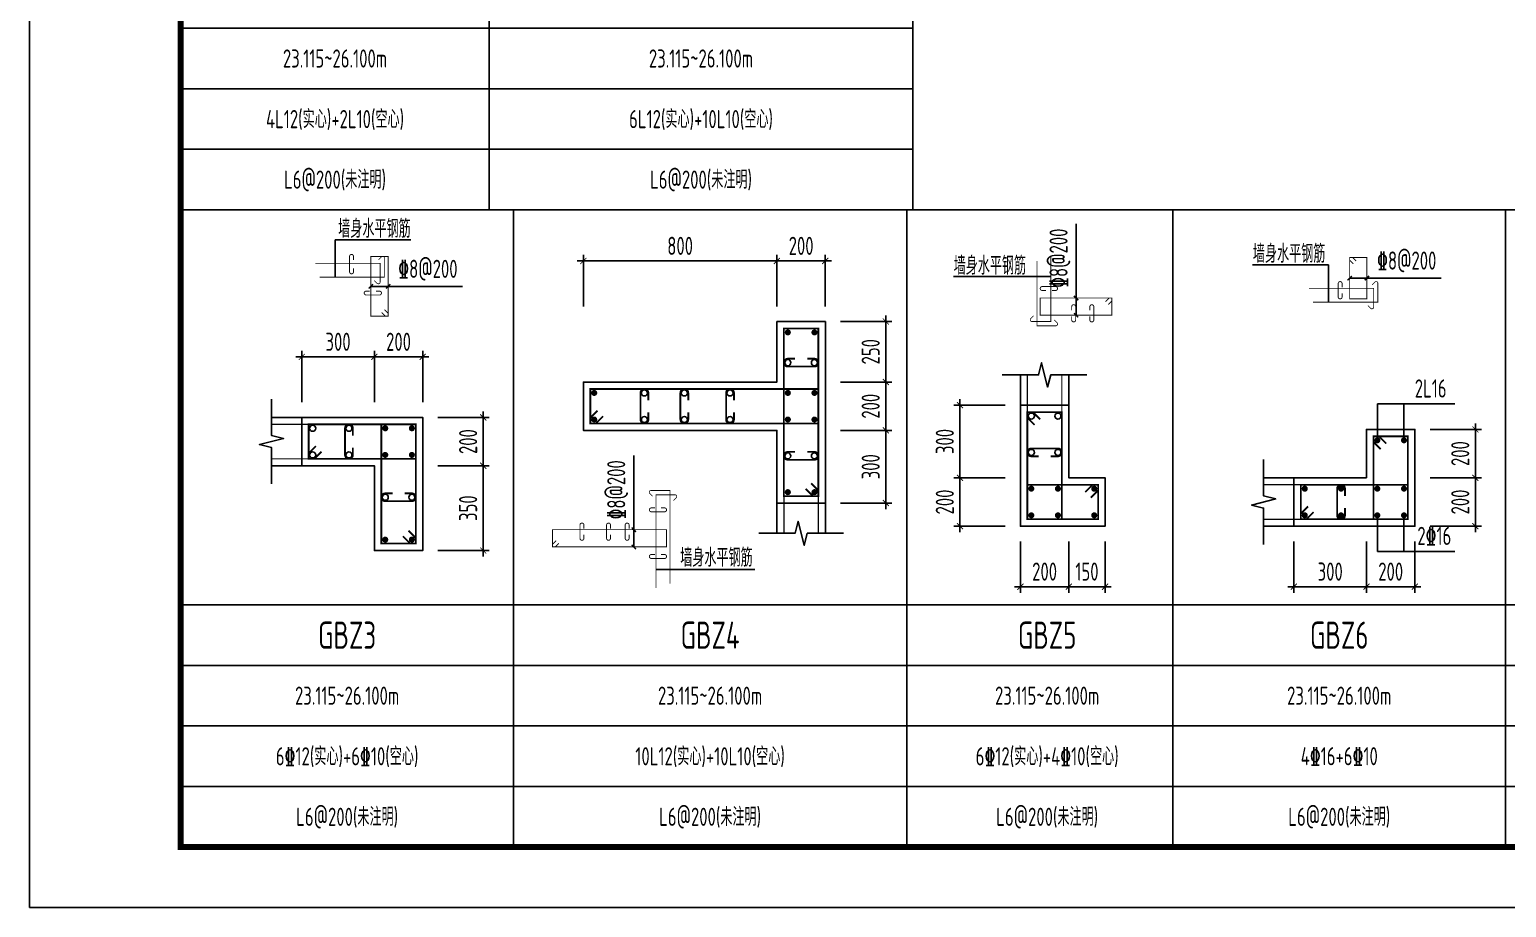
# Model space of a CAD drawing. Extents: x -668857 to 154266, y -275694 to 291306.
# Drawn here: x -353585 to -329170, y -109383 to -94876 of the extents above; entities that cross this region are included whole.
import ezdxf
from ezdxf.enums import TextEntityAlignment as Align

# ---------------------------------------------------------------- set-up
doc = ezdxf.new("R2010")
doc.units = 0
doc.header["$LTSCALE"] = 1000
doc.layers.get('0').update_dxf_attribs({"linetype": 'CONTINUOUS'})
doc.layers.get('DEFPOINTS').update_dxf_attribs({"linetype": 'CONTINUOUS'})
for name, color, linetype in [('-TK', 7, 'CONTINUOUS'), ('COLU_DE_DIM', 3, 'CONTINUOUS'), ('COLU_DE_TH', 7, 'CONTINUOUS'), ('LABEL', 1, 'CONTINUOUS'), ('LINK', 6, 'CONTINUOUS'), ('LINK-INDEX', 6, 'CONTINUOUS'), ('link-墙筋', 6, 'CONTINUOUS'), ('REIN', 6, 'CONTINUOUS'), ('TAB', 7, 'CONTINUOUS'), ('TAB_TEXT', 7, 'CONTINUOUS'), ('TEXT25', 2, 'CONTINUOUS'), ('THIN', 7, 'CONTINUOUS'), ('z-计算配筋', 7, 'CONTINUOUS')]:
    doc.layers.add(name, color=color, linetype=linetype)
doc.styles.add('TSSD_DIMENSION', font='Tssdeng.shx', dxfattribs={"width": 0.7, "bigfont": 'tssdchn.shx'})
doc.styles.add('TSSD_REIN', font='tssdeng.shx', dxfattribs={"width": 0.7, "height": 300, "bigfont": 'tssdchn.shx'})
doc.dimstyles.new('TSSD_25_100', dxfattribs={"dimtxt": 300, "dimasz": 100, "dimexe": 100, "dimexo": 250, "dimgap": 100, "dimtad": 1, "dimdec": 0, "dimlfac": 0.25, "dimzin": 0, "dimdsep": 46, "dimtxsty": 'TSSD_DIMENSION', "dimblk": 'ARCHTICK', "dimcen": 0, "dimdle": 100, "dimclrt": 7, "dimadec": 0, "dimazin": 0, "dimtfac": 1, "dimtdec": 0, "dimtix": 1, "dimtmove": 2, "dimatfit": 3, "dimldrblk": 'ARCHTICK', "dimfxl": 0, "dimtolj": 1, "dimtzin": 0, "dimarcsym": 0})

# ---------------------------------------------------------------- blocks, each defined once
blk = doc.blocks.new('_ArchTick')
at = {"color": 0, "linetype": 'ByBlock', "const_width": 0.15}
blk.add_lwpolyline([(-0.5, -0.5), (0.5, 0.5)], dxfattribs=at)
blk = doc.blocks.new('*D1931')
at = {"layer": 'COLU_DE_DIM', "color": 0, "lineweight": -2}
for p, q in [((-337205, -103333), (-337205, -104183)), ((-336405, -103333), (-336405, -104183)), ((-337305, -104083), (-336305, -104083))]:
    blk.add_line(p, q, dxfattribs=at)
at = {"layer": 'DEFPOINTS', "color": 0}
for p in [(-337205, -103083), (-336405, -103083), (-336405, -104083)]:
    blk.add_point(p, dxfattribs=at)
at = {"layer": 'COLU_DE_DIM', "color": 0, "lineweight": -2, "xscale": 100, "yscale": 100, "zscale": 100, "rotation": 180}
blk.add_blockref('_ArchTick', (-337205, -104083), dxfattribs=at)
at = {"layer": 'COLU_DE_DIM', "color": 0, "lineweight": -2, "xscale": 100, "yscale": 100, "zscale": 100}
blk.add_blockref('_ArchTick', (-336405, -104083), dxfattribs=at)
at = {"layer": 'COLU_DE_DIM', "color": 7, "insert": (-336805, -103833), "char_height": 300, "attachment_point": 5, "style": 'TSSD_DIMENSION'}
blk.add_mtext('\\A1;200', dxfattribs=at)
blk = doc.blocks.new('*D1932')
at = {"layer": 'COLU_DE_DIM', "color": 0, "lineweight": -2}
for p, q in [((-336405, -103333), (-336405, -104183)), ((-335805, -103333), (-335805, -104183)), ((-336405, -104083), (-336505, -104083)), ((-336405, -104083), (-335805, -104083)), ((-335805, -104083), (-335705, -104083))]:
    blk.add_line(p, q, dxfattribs=at)
at = {"layer": 'DEFPOINTS', "color": 0}
for p in [(-336405, -103083), (-335805, -103083), (-335805, -104083)]:
    blk.add_point(p, dxfattribs=at)
at = {"layer": 'COLU_DE_DIM', "color": 0, "lineweight": -2, "xscale": 100, "yscale": 100, "zscale": 100}
blk.add_blockref('_ArchTick', (-336405, -104083), dxfattribs=at)
at = {"layer": 'COLU_DE_DIM', "color": 0, "lineweight": -2, "xscale": 100, "yscale": 100, "zscale": 100, "rotation": 180}
blk.add_blockref('_ArchTick', (-335805, -104083), dxfattribs=at)
at = {"layer": 'COLU_DE_DIM', "color": 7, "insert": (-336105, -103833), "char_height": 300, "attachment_point": 5, "style": 'TSSD_DIMENSION'}
blk.add_mtext('\\A1;150', dxfattribs=at)
blk = doc.blocks.new('*D1933')
at = {"layer": 'COLU_DE_DIM', "color": 0, "lineweight": -2}
for p, q in [((-337455, -102283), (-338305, -102283)), ((-338205, -103183), (-338205, -102183)), ((-337455, -103083), (-338305, -103083))]:
    blk.add_line(p, q, dxfattribs=at)
at = {"layer": 'DEFPOINTS', "color": 0}
for p in [(-338205, -102283), (-337205, -102283), (-337205, -103083)]:
    blk.add_point(p, dxfattribs=at)
at = {"layer": 'COLU_DE_DIM', "color": 0, "lineweight": -2, "xscale": 100, "yscale": 100, "zscale": 100}
for p, rotation in [((-338205, -102283), 90), ((-338205, -103083), 270)]:
    blk.add_blockref('_ArchTick', p, dxfattribs=dict(at, rotation=rotation))
at = {"layer": 'COLU_DE_DIM', "color": 7, "insert": (-338455, -102683), "char_height": 300, "attachment_point": 5, "rotation": 90, "style": 'TSSD_DIMENSION'}
blk.add_mtext('\\A1;200', dxfattribs=at)
blk = doc.blocks.new('*D1934')
at = {"layer": 'COLU_DE_DIM', "color": 0, "lineweight": -2}
for p, q in [((-338205, -102383), (-338205, -100983)), ((-337455, -101083), (-338305, -101083)), ((-337455, -102283), (-338305, -102283))]:
    blk.add_line(p, q, dxfattribs=at)
at = {"layer": 'DEFPOINTS', "color": 0}
for p in [(-338205, -101083), (-337205, -101083), (-337205, -102283)]:
    blk.add_point(p, dxfattribs=at)
at = {"layer": 'COLU_DE_DIM', "color": 0, "lineweight": -2, "xscale": 100, "yscale": 100, "zscale": 100}
for p, rotation in [((-338205, -101083), 90), ((-338205, -102283), 270)]:
    blk.add_blockref('_ArchTick', p, dxfattribs=dict(at, rotation=rotation))
at = {"layer": 'COLU_DE_DIM', "color": 7, "insert": (-338455, -101683), "char_height": 300, "attachment_point": 5, "rotation": 90, "style": 'TSSD_DIMENSION'}
blk.add_mtext('\\A1;300', dxfattribs=at)
blk = doc.blocks.new('*D1935')
at = {"layer": 'COLU_DE_DIM', "color": 0, "lineweight": -2}
for p, q in [((-332684, -103333), (-332684, -104183)), ((-331484, -103333), (-331484, -104183)), ((-332784, -104083), (-331384, -104083))]:
    blk.add_line(p, q, dxfattribs=at)
at = {"layer": 'DEFPOINTS', "color": 0}
for p in [(-332684, -103083), (-331484, -103083), (-331484, -104083)]:
    blk.add_point(p, dxfattribs=at)
at = {"layer": 'COLU_DE_DIM', "color": 0, "lineweight": -2, "xscale": 100, "yscale": 100, "zscale": 100, "rotation": 180}
blk.add_blockref('_ArchTick', (-332684, -104083), dxfattribs=at)
at = {"layer": 'COLU_DE_DIM', "color": 0, "lineweight": -2, "xscale": 100, "yscale": 100, "zscale": 100}
blk.add_blockref('_ArchTick', (-331484, -104083), dxfattribs=at)
at = {"layer": 'COLU_DE_DIM', "color": 7, "insert": (-332084, -103833), "char_height": 300, "attachment_point": 5, "style": 'TSSD_DIMENSION'}
blk.add_mtext('\\A1;300', dxfattribs=at)
blk = doc.blocks.new('*D1936')
at = {"layer": 'COLU_DE_DIM', "color": 0, "lineweight": -2}
for p, q in [((-331484, -103333), (-331484, -104183)), ((-330684, -103333), (-330684, -104183)), ((-331584, -104083), (-330584, -104083))]:
    blk.add_line(p, q, dxfattribs=at)
at = {"layer": 'DEFPOINTS', "color": 0}
for p in [(-331484, -103083), (-330684, -103083), (-330684, -104083)]:
    blk.add_point(p, dxfattribs=at)
at = {"layer": 'COLU_DE_DIM', "color": 0, "lineweight": -2, "xscale": 100, "yscale": 100, "zscale": 100, "rotation": 180}
blk.add_blockref('_ArchTick', (-331484, -104083), dxfattribs=at)
at = {"layer": 'COLU_DE_DIM', "color": 0, "lineweight": -2, "xscale": 100, "yscale": 100, "zscale": 100}
blk.add_blockref('_ArchTick', (-330684, -104083), dxfattribs=at)
at = {"layer": 'COLU_DE_DIM', "color": 7, "insert": (-331084, -103833), "char_height": 300, "attachment_point": 5, "style": 'TSSD_DIMENSION'}
blk.add_mtext('\\A1;200', dxfattribs=at)
blk = doc.blocks.new('*D1937')
at = {"layer": 'COLU_DE_DIM', "color": 0, "lineweight": -2}
for p, q in [((-330434, -102283), (-329584, -102283)), ((-329684, -103183), (-329684, -102183)), ((-330434, -103083), (-329584, -103083))]:
    blk.add_line(p, q, dxfattribs=at)
at = {"layer": 'DEFPOINTS', "color": 0}
for p in [(-330684, -102283), (-329684, -102283), (-330684, -103083)]:
    blk.add_point(p, dxfattribs=at)
at = {"layer": 'COLU_DE_DIM', "color": 0, "lineweight": -2, "xscale": 100, "yscale": 100, "zscale": 100}
for p, rotation in [((-329684, -102283), 90), ((-329684, -103083), 270)]:
    blk.add_blockref('_ArchTick', p, dxfattribs=dict(at, rotation=rotation))
at = {"layer": 'COLU_DE_DIM', "color": 7, "insert": (-329934, -102683), "char_height": 300, "attachment_point": 5, "rotation": 90, "style": 'TSSD_DIMENSION'}
blk.add_mtext('\\A1;200', dxfattribs=at)
blk = doc.blocks.new('*D1938')
at = {"layer": 'COLU_DE_DIM', "color": 0, "lineweight": -2}
for p, q in [((-330434, -101483), (-329584, -101483)), ((-329684, -102383), (-329684, -101383)), ((-330434, -102283), (-329584, -102283))]:
    blk.add_line(p, q, dxfattribs=at)
at = {"layer": 'DEFPOINTS', "color": 0}
for p in [(-330684, -101483), (-329684, -101483), (-330684, -102283)]:
    blk.add_point(p, dxfattribs=at)
at = {"layer": 'COLU_DE_DIM', "color": 0, "lineweight": -2, "xscale": 100, "yscale": 100, "zscale": 100}
for p, rotation in [((-329684, -101483), 90), ((-329684, -102283), 270)]:
    blk.add_blockref('_ArchTick', p, dxfattribs=dict(at, rotation=rotation))
at = {"layer": 'COLU_DE_DIM', "color": 7, "insert": (-329934, -101883), "char_height": 300, "attachment_point": 5, "rotation": 90, "style": 'TSSD_DIMENSION'}
blk.add_mtext('\\A1;200', dxfattribs=at)
blk = doc.blocks.new('*D2011')
at = {"layer": 'COLU_DE_DIM', "color": 0, "lineweight": -2}
for p, q in [((-349185, -100285), (-347785, -100285)), ((-349085, -101035), (-349085, -100185)), ((-347885, -101035), (-347885, -100185))]:
    blk.add_line(p, q, dxfattribs=at)
at = {"layer": 'DEFPOINTS', "color": 0}
for p in [(-347885, -100285), (-349085, -101285), (-347885, -101285)]:
    blk.add_point(p, dxfattribs=at)
at = {"layer": 'COLU_DE_DIM', "color": 0, "lineweight": -2, "xscale": 100, "yscale": 100, "zscale": 100, "rotation": 180}
blk.add_blockref('_ArchTick', (-349085, -100285), dxfattribs=at)
at = {"layer": 'COLU_DE_DIM', "color": 0, "lineweight": -2, "xscale": 100, "yscale": 100, "zscale": 100}
blk.add_blockref('_ArchTick', (-347885, -100285), dxfattribs=at)
at = {"layer": 'COLU_DE_DIM', "color": 7, "insert": (-348485, -100035), "char_height": 300, "attachment_point": 5, "style": 'TSSD_DIMENSION'}
blk.add_mtext('\\A1;300', dxfattribs=at)
blk = doc.blocks.new('*D2012')
at = {"layer": 'COLU_DE_DIM', "color": 0, "lineweight": -2}
for p, q in [((-347985, -100285), (-346985, -100285)), ((-347885, -101035), (-347885, -100185)), ((-347085, -101035), (-347085, -100185))]:
    blk.add_line(p, q, dxfattribs=at)
at = {"layer": 'DEFPOINTS', "color": 0}
for p in [(-347085, -100285), (-347885, -101285), (-347085, -101285)]:
    blk.add_point(p, dxfattribs=at)
at = {"layer": 'COLU_DE_DIM', "color": 0, "lineweight": -2, "xscale": 100, "yscale": 100, "zscale": 100, "rotation": 180}
blk.add_blockref('_ArchTick', (-347885, -100285), dxfattribs=at)
at = {"layer": 'COLU_DE_DIM', "color": 0, "lineweight": -2, "xscale": 100, "yscale": 100, "zscale": 100}
blk.add_blockref('_ArchTick', (-347085, -100285), dxfattribs=at)
at = {"layer": 'COLU_DE_DIM', "color": 7, "insert": (-347485, -100035), "char_height": 300, "attachment_point": 5, "style": 'TSSD_DIMENSION'}
blk.add_mtext('\\A1;200', dxfattribs=at)
blk = doc.blocks.new('*D2013')
at = {"layer": 'COLU_DE_DIM', "color": 0, "lineweight": -2}
for p, q in [((-346085, -103585), (-346085, -101985)), ((-346835, -102085), (-345985, -102085)), ((-346835, -103485), (-345985, -103485))]:
    blk.add_line(p, q, dxfattribs=at)
at = {"layer": 'DEFPOINTS', "color": 0}
for p in [(-347085, -102085), (-346085, -102085), (-347085, -103485)]:
    blk.add_point(p, dxfattribs=at)
at = {"layer": 'COLU_DE_DIM', "color": 0, "lineweight": -2, "xscale": 100, "yscale": 100, "zscale": 100}
for p, rotation in [((-346085, -102085), 90), ((-346085, -103485), 270)]:
    blk.add_blockref('_ArchTick', p, dxfattribs=dict(at, rotation=rotation))
at = {"layer": 'COLU_DE_DIM', "color": 7, "insert": (-346335, -102785), "char_height": 300, "attachment_point": 5, "rotation": 90, "style": 'TSSD_DIMENSION'}
blk.add_mtext('\\A1;350', dxfattribs=at)
blk = doc.blocks.new('*D2014')
at = {"layer": 'COLU_DE_DIM', "color": 0, "lineweight": -2}
for p, q in [((-346835, -101285), (-345985, -101285)), ((-346085, -102185), (-346085, -101185)), ((-346835, -102085), (-345985, -102085))]:
    blk.add_line(p, q, dxfattribs=at)
at = {"layer": 'DEFPOINTS', "color": 0}
for p in [(-347085, -101285), (-346085, -101285), (-347085, -102085)]:
    blk.add_point(p, dxfattribs=at)
at = {"layer": 'COLU_DE_DIM', "color": 0, "lineweight": -2, "xscale": 100, "yscale": 100, "zscale": 100}
for p, rotation in [((-346085, -101285), 90), ((-346085, -102085), 270)]:
    blk.add_blockref('_ArchTick', p, dxfattribs=dict(at, rotation=rotation))
at = {"layer": 'COLU_DE_DIM', "color": 7, "insert": (-346335, -101685), "char_height": 300, "attachment_point": 5, "rotation": 90, "style": 'TSSD_DIMENSION'}
blk.add_mtext('\\A1;200', dxfattribs=at)
blk = doc.blocks.new('*D2093')
at = {"layer": 'COLU_DE_DIM', "color": 0, "lineweight": -2}
for p, q in [((-340180, -101500), (-339330, -101500)), ((-339430, -102800), (-339430, -101400)), ((-340180, -102700), (-339330, -102700))]:
    blk.add_line(p, q, dxfattribs=at)
at = {"layer": 'DEFPOINTS', "color": 0}
for p in [(-340430, -101500), (-339430, -101500), (-340430, -102700)]:
    blk.add_point(p, dxfattribs=at)
at = {"layer": 'COLU_DE_DIM', "color": 0, "lineweight": -2, "xscale": 100, "yscale": 100, "zscale": 100}
for p, rotation in [((-339430, -101500), 90), ((-339430, -102700), 270)]:
    blk.add_blockref('_ArchTick', p, dxfattribs=dict(at, rotation=rotation))
at = {"layer": 'COLU_DE_DIM', "color": 7, "insert": (-339680, -102100), "char_height": 300, "attachment_point": 5, "rotation": 90, "style": 'TSSD_DIMENSION'}
blk.add_mtext('\\A1;300', dxfattribs=at)
blk = doc.blocks.new('*D2094')
at = {"layer": 'COLU_DE_DIM', "color": 0, "lineweight": -2}
for p, q in [((-340180, -100700), (-339330, -100700)), ((-339430, -101600), (-339430, -100600)), ((-340180, -101500), (-339330, -101500))]:
    blk.add_line(p, q, dxfattribs=at)
at = {"layer": 'DEFPOINTS', "color": 0}
for p in [(-340430, -100700), (-339430, -100700), (-340430, -101500)]:
    blk.add_point(p, dxfattribs=at)
at = {"layer": 'COLU_DE_DIM', "color": 0, "lineweight": -2, "xscale": 100, "yscale": 100, "zscale": 100}
for p, rotation in [((-339430, -100700), 90), ((-339430, -101500), 270)]:
    blk.add_blockref('_ArchTick', p, dxfattribs=dict(at, rotation=rotation))
at = {"layer": 'COLU_DE_DIM', "color": 7, "insert": (-339680, -101100), "char_height": 300, "attachment_point": 5, "rotation": 90, "style": 'TSSD_DIMENSION'}
blk.add_mtext('\\A1;200', dxfattribs=at)
blk = doc.blocks.new('*D2095')
at = {"layer": 'COLU_DE_DIM', "color": 0, "lineweight": -2}
for p, q in [((-339430, -100800), (-339430, -99600)), ((-340180, -99700), (-339330, -99700)), ((-340180, -100700), (-339330, -100700))]:
    blk.add_line(p, q, dxfattribs=at)
at = {"layer": 'DEFPOINTS', "color": 0}
for p in [(-340430, -99700), (-339430, -99700), (-340430, -100700)]:
    blk.add_point(p, dxfattribs=at)
at = {"layer": 'COLU_DE_DIM', "color": 0, "lineweight": -2, "xscale": 100, "yscale": 100, "zscale": 100}
for p, rotation in [((-339430, -99700), 90), ((-339430, -100700), 270)]:
    blk.add_blockref('_ArchTick', p, dxfattribs=dict(at, rotation=rotation))
at = {"layer": 'COLU_DE_DIM', "color": 7, "insert": (-339680, -100200), "char_height": 300, "attachment_point": 5, "rotation": 90, "style": 'TSSD_DIMENSION'}
blk.add_mtext('\\A1;250', dxfattribs=at)
blk = doc.blocks.new('*D2096')
at = {"layer": 'COLU_DE_DIM', "color": 0, "lineweight": -2}
for p, q in [((-341230, -99450), (-341230, -98600)), ((-340430, -99450), (-340430, -98600)), ((-340330, -98700), (-341330, -98700))]:
    blk.add_line(p, q, dxfattribs=at)
at = {"layer": 'DEFPOINTS', "color": 0}
for p in [(-341230, -98700), (-341230, -99700), (-340430, -99700)]:
    blk.add_point(p, dxfattribs=at)
at = {"layer": 'COLU_DE_DIM', "color": 0, "lineweight": -2, "xscale": 100, "yscale": 100, "zscale": 100}
for p, rotation in [((-341230, -98700), 179.9999998932783), ((-340430, -98700), 359.9999998932783)]:
    blk.add_blockref('_ArchTick', p, dxfattribs=dict(at, rotation=rotation))
at = {"layer": 'COLU_DE_DIM', "color": 7, "insert": (-340830, -98450), "char_height": 300, "attachment_point": 5, "rotation": 360, "style": 'TSSD_DIMENSION'}
blk.add_mtext('\\A1;200', dxfattribs=at)
blk = doc.blocks.new('*D2097')
at = {"layer": 'COLU_DE_DIM', "color": 0, "lineweight": -2}
for p, q in [((-344430, -99450), (-344430, -98600)), ((-341230, -99450), (-341230, -98600)), ((-341130, -98700), (-344530, -98700))]:
    blk.add_line(p, q, dxfattribs=at)
at = {"layer": 'DEFPOINTS', "color": 0}
for p in [(-344430, -98700), (-344430, -99700), (-341230, -99700)]:
    blk.add_point(p, dxfattribs=at)
at = {"layer": 'COLU_DE_DIM', "color": 0, "lineweight": -2, "xscale": 100, "yscale": 100, "zscale": 100}
for p, rotation in [((-344430, -98700), 179.9999998932783), ((-341230, -98700), 359.9999998932783)]:
    blk.add_blockref('_ArchTick', p, dxfattribs=dict(at, rotation=rotation))
at = {"layer": 'COLU_DE_DIM', "color": 7, "insert": (-342830, -98450), "char_height": 300, "attachment_point": 5, "rotation": 360, "style": 'TSSD_DIMENSION'}
blk.add_mtext('\\A1;800', dxfattribs=at)
blk = doc.blocks.new('A1')
blk.add_lwpolyline([(0, 59400), (0, 0), (84100, 0), (84100, 59400)], close=True)
at = {"const_width": 100}
blk.add_lwpolyline([(2500, 58400), (2500, 1000), (83100, 1000), (83100, 58400)], close=True, dxfattribs=at)

msp = doc.modelspace()

# ---------------------------------------------------------------- linework, layer by layer
at = {"layer": 'COLU_DE_TH'}
for points in [[(-341229.67, -102700.1), (-340429.67, -102700.1), (-340429.67, -99700.1), (-341229.67, -99700.1), (-341229.67, -100700.1), (-344430.17, -100700.1), (-344430.17, -101500.1), (-341229.67, -101500.1), (-341229.67, -102700.1)], [(-349084.71, -101284.8), (-349084.71, -102084.8), (-347884.71, -102084.8), (-347884.71, -103484.8), (-347084.71, -103484.8), (-347084.71, -101284.8), (-349084.71, -101284.8)], [(-336404.9, -101082.95), (-337204.9, -101082.95), (-337204.9, -103082.95), (-335804.63, -103082.95), (-335804.63, -102282.95), (-336404.9, -102282.95), (-336404.9, -101082.95)], [(-332684.45, -102282.95), (-332684.45, -103082.95), (-330684.45, -103082.95), (-330684.45, -101482.95), (-331484.45, -101482.95), (-331484.45, -102282.95), (-332684.45, -102282.95)]]:
    msp.add_lwpolyline(points, close=True, dxfattribs=at)
at = {"layer": 'LABEL'}
for p, q in [((-336284.58, -99597.28), (-336284.58, -98084.78)), ((-347942.21, -99119.7), (-346429.71, -99119.7)), ((-331761.95, -98982.95), (-330249.45, -98982.95)), ((-331304.45, -101062.95), (-330024.45, -101062.95)), ((-331304.45, -101662.95), (-331304.45, -101062.95)), ((-330864.45, -101662.95), (-330864.45, -101062.95)), ((-343596.42, -103425.63), (-343596.42, -101913.13)), ((-331304.45, -102902.95), (-331304.45, -103502.95)), ((-330864.45, -102902.95), (-330864.45, -103502.95)), ((-331304.45, -103502.95), (-330024.45, -103502.95))]:
    msp.add_line(p, q, dxfattribs=at)
at = {"layer": 'LABEL', "const_width": 25}
for points in [[(-347977.61, -99155.05), (-347906.86, -99084.34)], [(-347692.61, -99155.05), (-347621.86, -99084.34)], [(-331797.31, -99018.31), (-331726.56, -98947.6)], [(-331512.31, -99018.31), (-331441.56, -98947.6)], [(-336249.19, -99347.63), (-336319.94, -99276.92)], [(-336249.19, -99632.63), (-336319.94, -99561.92)], [(-343561.06, -103175.99), (-343631.77, -103105.24)], [(-343561.06, -103460.99), (-343631.77, -103390.24)]]:
    msp.add_lwpolyline(points, dxfattribs=at)
at = {"layer": 'LINK', "const_width": 30}
for points in [[(-340664.67, -102373.18), (-340544.67, -102493.18), (-340544.67, -102585.1), (-341114.67, -102585.1), (-341114.67, -99815.1), (-340544.67, -99815.1), (-340544.67, -102585.1), (-340636.6, -102585.1), (-340756.6, -102465.1)], [(-344103.25, -101265.1), (-344223.25, -101385.1), (-344315.17, -101385.1), (-344315.17, -100815.1), (-340544.67, -100815.1), (-340544.67, -101385.1), (-344315.17, -101385.1), (-344315.17, -101293.17), (-344195.17, -101173.17)], [(-336969.9, -101409.87), (-337089.9, -101289.87), (-337089.9, -101197.95), (-336519.9, -101197.95), (-336519.9, -102967.95), (-337089.9, -102967.95), (-337089.9, -101197.95), (-336997.97, -101197.95), (-336877.97, -101317.95)], [(-348757.79, -101849.8), (-348877.79, -101969.8), (-348969.71, -101969.8), (-348969.71, -101399.8), (-347199.71, -101399.8), (-347199.71, -101969.8), (-348969.71, -101969.8), (-348969.71, -101877.88), (-348849.71, -101757.88)], [(-347319.71, -103157.88), (-347199.71, -103277.88), (-347199.71, -103369.8), (-347769.71, -103369.8), (-347769.71, -101399.8), (-347199.71, -101399.8), (-347199.71, -103369.8), (-347291.64, -103369.8), (-347411.64, -103249.8)], [(-331249.45, -101809.87), (-331369.45, -101689.87), (-331369.45, -101597.95), (-330799.45, -101597.95), (-330799.45, -102967.95), (-331369.45, -102967.95), (-331369.45, -101597.95), (-331277.53, -101597.95), (-331157.53, -101717.95)], [(-336131.55, -102517.95), (-336011.55, -102397.95), (-335919.63, -102397.95), (-335919.63, -102967.95), (-337089.9, -102967.95), (-337089.9, -102397.95), (-335919.63, -102397.95), (-335919.63, -102489.87), (-336039.63, -102609.87)], [(-332357.53, -102847.95), (-332477.53, -102967.95), (-332569.45, -102967.95), (-332569.45, -102397.95), (-330799.45, -102397.95), (-330799.45, -102967.95), (-332569.45, -102967.95), (-332569.45, -102876.03), (-332449.45, -102756.03)]]:
    msp.add_lwpolyline(points, dxfattribs=at)
for points in [[(-340929.67, -100315.1), (-341049.67, -100315.1, 1), (-341049.67, -100445.1), (-340609.67, -100445.1, 1), (-340609.67, -100315.1), (-340729.67, -100315.1)], [(-343355.24, -101000.1), (-343355.24, -100880.1, 1), (-343485.24, -100880.1), (-343485.24, -101320.1, 1), (-343355.24, -101320.1), (-343355.24, -101200.1)], [(-342695.59, -101000.1), (-342695.59, -100880.1, 1), (-342825.59, -100880.1), (-342825.59, -101320.1, 1), (-342695.59, -101320.1), (-342695.59, -101200.1)], [(-341940.47, -101000.1), (-341940.47, -100880.1, 1), (-342070.47, -100880.1), (-342070.47, -101320.1, 1), (-341940.47, -101320.1), (-341940.47, -101200.1)], [(-348239.71, -101584.8), (-348239.71, -101464.8, 1), (-348369.71, -101464.8), (-348369.71, -101904.8, 1), (-348239.71, -101904.8), (-348239.71, -101784.8)], [(-336704.9, -101927.95), (-336584.9, -101927.95, 1), (-336584.9, -101797.95), (-337024.9, -101797.95, 1), (-337024.9, -101927.95), (-336904.9, -101927.95)], [(-340929.67, -101855.1), (-341049.67, -101855.1, 1), (-341049.67, -101985.1), (-340609.67, -101985.1, 1), (-340609.67, -101855.1), (-340729.67, -101855.1)], [(-347584.71, -102539.8), (-347704.71, -102539.8, 1), (-347704.71, -102669.8), (-347264.71, -102669.8, 1), (-347264.71, -102539.8), (-347384.71, -102539.8)], [(-331839.45, -102582.95), (-331839.45, -102462.95, 1), (-331969.45, -102462.95), (-331969.45, -102902.95, 1), (-331839.45, -102902.95), (-331839.45, -102782.95)]]:
    msp.add_lwpolyline(points, format="xyb", dxfattribs=at)
at = {"layer": 'LINK-INDEX', "const_width": 15}
for points in [[(-348229.15, -98683.99), (-348229.15, -98623.99, 1), (-348294.15, -98623.99), (-348294.15, -98879.7, 1), (-348229.15, -98879.7), (-348229.15, -98819.7)], [(-336684.65, -99187.28), (-336624.65, -99187.28, 1), (-336624.65, -99122.28), (-336844.65, -99122.28, 1), (-336844.65, -99187.28), (-336784.65, -99187.28)], [(-331886.95, -99132.95), (-331886.95, -99072.95, 1), (-331951.95, -99072.95), (-331951.95, -99292.95, 1), (-331886.95, -99292.95), (-331886.95, -99232.95)], [(-347959.71, -99197.2), (-348019.71, -99197.2, 1), (-348019.71, -99262.2), (-347799.71, -99262.2, 1), (-347799.71, -99197.2), (-347859.71, -99197.2)], [(-336357.1, -99614.78), (-336357.1, -99674.78, 1), (-336292.1, -99674.78), (-336292.1, -99454.78, 1), (-336357.1, -99454.78), (-336357.1, -99514.78)], [(-336057.06, -99614.78), (-336057.06, -99674.78, 1), (-335992.06, -99674.78), (-335992.06, -99454.78, 1), (-336057.06, -99454.78), (-336057.06, -99514.78)], [(-343246.42, -102780.63), (-343306.42, -102780.63, 1), (-343306.42, -102845.63), (-343086.42, -102845.63, 1), (-343086.42, -102780.63), (-343146.42, -102780.63)], [(-344420.71, -103123.13), (-344420.71, -103063.13, 1), (-344485.71, -103063.13), (-344485.71, -103283.13, 1), (-344420.71, -103283.13), (-344420.71, -103223.13)], [(-343980.71, -103123.13), (-343980.71, -103063.13, 1), (-344045.71, -103063.13), (-344045.71, -103283.13, 1), (-343980.71, -103283.13), (-343980.71, -103223.13)], [(-343673.92, -103123.13), (-343673.92, -103063.13, 1), (-343738.92, -103063.13), (-343738.92, -103283.13, 1), (-343673.92, -103283.13), (-343673.92, -103223.13)], [(-343246.42, -103550.63), (-343306.42, -103550.63, 1), (-343306.42, -103615.63), (-343086.42, -103615.63, 1), (-343086.42, -103550.63), (-343146.42, -103550.63)]]:
    msp.add_lwpolyline(points, format="xyb", dxfattribs=at)
for points in [[(-347717.21, -99506.23), (-347657.21, -99566.23), (-347657.21, -99612.2), (-347942.21, -99612.2), (-347942.21, -98627.2), (-347657.21, -98627.2), (-347657.21, -99612.2), (-347703.18, -99612.2), (-347763.18, -99552.2)], [(-331701.95, -98746.41), (-331761.95, -98686.41), (-331761.95, -98640.45), (-331476.95, -98640.45), (-331476.95, -99325.45), (-331761.95, -99325.45), (-331761.95, -98640.45), (-331715.99, -98640.45), (-331655.99, -98700.45)], [(-335797.98, -99372.28), (-335737.98, -99312.28), (-335692.02, -99312.28), (-335692.02, -99597.28), (-336877.15, -99597.28), (-336877.15, -99312.28), (-335692.02, -99312.28), (-335692.02, -99358.24), (-335752.02, -99418.24)], [(-344832.96, -103365.63), (-344892.96, -103425.63), (-344938.92, -103425.63), (-344938.92, -103140.63), (-343053.92, -103140.63), (-343053.92, -103425.63), (-344938.92, -103425.63), (-344938.92, -103379.66), (-344878.92, -103319.66)]]:
    msp.add_lwpolyline(points, dxfattribs=at)
at = {"layer": 'LINK-INDEX', "color": 1, "const_width": 20}
for points in [[(-337089.9, -101297.95), (-337089.9, -100582.95)], [(-336519.9, -101297.95), (-336519.9, -100582.95)], [(-348869.71, -101399.8), (-349584.71, -101399.8)], [(-348869.71, -101969.8), (-349584.71, -101969.8)], [(-341114.67, -102485.1), (-341114.67, -103200.1)], [(-340544.67, -102485.1), (-340544.67, -103200.1)], [(-332469.45, -102397.95), (-333184.45, -102397.95)], [(-332469.45, -102967.95), (-333184.45, -102967.95)]]:
    msp.add_lwpolyline(points, dxfattribs=at)
at = {"layer": 'link-墙筋', "color": 152, "const_width": 12.5}
for points in [[(-348788.38, -98967.03), (-347718.38, -98967.03), (-347718.38, -98651.36, 0.41421356), (-347742.38, -98627.36), (-347750.87, -98627.36, 0.19891237), (-347767.84, -98634.39), (-347813.8, -98680.35)], [(-336702.15, -98630.5), (-336702.15, -99700.5), (-337017.82, -99700.5, -0.41421356), (-337041.82, -99676.5), (-337041.82, -99668.01, -0.19891237), (-337034.79, -99651.04), (-336988.83, -99605.08)], [(-348859.25, -98737.2), (-347789.25, -98737.2), (-347789.25, -99052.87, -0.41421356), (-347813.25, -99076.87), (-347821.73, -99076.87, -0.19891237), (-347838.71, -99069.84), (-347884.67, -99023.88)], [(-336931.98, -98701.37), (-336931.98, -99771.37), (-336616.31, -99771.37, 0.41421356), (-336592.31, -99747.37), (-336592.31, -99738.88, 0.19891237), (-336599.34, -99721.91), (-336645.3, -99675.95)], [(-332366.08, -99380.28), (-331296.08, -99380.28), (-331296.08, -99064.61, 0.41421356), (-331320.08, -99040.61), (-331328.57, -99040.61, 0.19891237), (-331345.54, -99047.64), (-331391.5, -99093.6)], [(-332436.95, -99150.45), (-331366.95, -99150.45), (-331366.95, -99466.13, -0.41421356), (-331390.95, -99490.13), (-331399.44, -99490.13, -0.19891237), (-331416.41, -99483.1), (-331462.37, -99437.13)], [(-342999.09, -104034.38), (-342999.09, -102493.07), (-343314.76, -102493.07, 0.41421356), (-343338.76, -102517.07), (-343338.76, -102525.56, 0.19891237), (-343331.73, -102542.53), (-343285.77, -102588.49)], [(-343228.92, -104105.25), (-343228.92, -102563.94), (-342913.24, -102563.94, -0.41421356), (-342889.24, -102587.94), (-342889.24, -102596.43, -0.19891237), (-342896.27, -102613.4), (-342942.24, -102659.36)]]:
    msp.add_lwpolyline(points, format="xyb", dxfattribs=at)
at = {"layer": 'REIN', "const_width": 50}
for points in [[(-341049.67, -99905.1, 1), (-341049.67, -99855.1, 1), (-341049.67, -99905.1)], [(-340609.67, -99905.1, 1), (-340609.67, -99855.1, 1), (-340609.67, -99905.1)], [(-344250.17, -100905.1, 1), (-344250.17, -100855.1, 1), (-344250.17, -100905.1)], [(-341049.67, -100905.1, 1), (-341049.67, -100855.1, 1), (-341049.67, -100905.1)], [(-340609.67, -100905.1, 1), (-340609.67, -100855.1, 1), (-340609.67, -100905.1)], [(-344250.17, -101345.1, 1), (-344250.17, -101295.1, 1), (-344250.17, -101345.1)], [(-341049.67, -101345.1, 1), (-341049.67, -101295.1, 1), (-341049.67, -101345.1)], [(-340609.67, -101345.1, 1), (-340609.67, -101295.1, 1), (-340609.67, -101345.1)], [(-347729.71, -101464.8, 1), (-347679.71, -101464.8, 1), (-347729.71, -101464.8)], [(-347289.71, -101464.8, 1), (-347239.71, -101464.8, 1), (-347289.71, -101464.8)], [(-331329.45, -101662.95, 1), (-331279.45, -101662.95, 1), (-331329.45, -101662.95)], [(-330889.45, -101662.95, 1), (-330839.45, -101662.95, 1), (-330889.45, -101662.95)], [(-347729.71, -101904.8, 1), (-347679.71, -101904.8, 1), (-347729.71, -101904.8)], [(-347289.71, -101904.8, 1), (-347239.71, -101904.8, 1), (-347289.71, -101904.8)], [(-341049.67, -102545.1, 1), (-341049.67, -102495.1, 1), (-341049.67, -102545.1)], [(-340609.67, -102545.1, 1), (-340609.67, -102495.1, 1), (-340609.67, -102545.1)], [(-337049.9, -102462.95, 1), (-336999.9, -102462.95, 1), (-337049.9, -102462.95)], [(-336609.9, -102462.95, 1), (-336559.9, -102462.95, 1), (-336609.9, -102462.95)], [(-336009.63, -102462.95, 1), (-335959.63, -102462.95, 1), (-336009.63, -102462.95)], [(-332529.45, -102462.95, 1), (-332479.45, -102462.95, 1), (-332529.45, -102462.95)], [(-331929.45, -102462.95, 1), (-331879.45, -102462.95, 1), (-331929.45, -102462.95)], [(-331329.45, -102462.95, 1), (-331279.45, -102462.95, 1), (-331329.45, -102462.95)], [(-330889.45, -102462.95, 1), (-330839.45, -102462.95, 1), (-330889.45, -102462.95)], [(-337049.9, -102902.95, 1), (-336999.9, -102902.95, 1), (-337049.9, -102902.95)], [(-336609.9, -102902.95, 1), (-336559.9, -102902.95, 1), (-336609.9, -102902.95)], [(-336009.63, -102902.95, 1), (-335959.63, -102902.95, 1), (-336009.63, -102902.95)], [(-332529.45, -102902.95, 1), (-332479.45, -102902.95, 1), (-332529.45, -102902.95)], [(-331929.45, -102902.95, 1), (-331879.45, -102902.95, 1), (-331929.45, -102902.95)], [(-331329.45, -102902.95, 1), (-331279.45, -102902.95, 1), (-331329.45, -102902.95)], [(-330889.45, -102902.95, 1), (-330839.45, -102902.95, 1), (-330889.45, -102902.95)], [(-347729.71, -103304.8, 1), (-347679.71, -103304.8, 1), (-347729.71, -103304.8)], [(-347289.71, -103304.8, 1), (-347239.71, -103304.8, 1), (-347289.71, -103304.8)]]:
    msp.add_lwpolyline(points, format="xyb", close=True, dxfattribs=at)
at = {"layer": 'REIN'}
for centre in [(-341049.67, -100380.1), (-340609.67, -100380.1), (-343420.24, -100880.1), (-342760.59, -100880.1), (-342005.47, -100880.1), (-343420.24, -101320.1), (-342760.59, -101320.1), (-342005.47, -101320.1), (-337024.9, -101262.95), (-336584.9, -101262.95), (-348904.71, -101464.8), (-348304.71, -101464.8), (-348904.71, -101904.8), (-348304.71, -101904.8), (-341049.67, -101920.1), (-340609.67, -101920.1), (-337024.9, -101862.95), (-336584.9, -101862.95), (-347704.71, -102604.8), (-347264.71, -102604.8)]:
    msp.add_circle(centre, 50, dxfattribs=at)
at = {"layer": 'TAB'}
for points in [[(-351084.71, -87323.85), (-345984.71, -87323.85), (-345984.71, -97853.4), (-351084.71, -97853.4), (-351084.71, -87323.85), (-351084.71, -93853.4), (-345984.71, -93853.4), (-345984.71, -94853.4), (-351084.71, -94853.4), (-351084.71, -95853.4), (-345984.71, -95853.4), (-345984.71, -96853.4), (-351084.71, -96853.4)], [(-345984.71, -87323.85), (-338984.72, -87323.85), (-338984.72, -97853.4), (-345984.71, -97853.4), (-345984.71, -87323.85), (-345984.71, -93853.4), (-338984.72, -93853.4), (-338984.72, -94853.4), (-345984.71, -94853.4), (-345984.71, -95853.4), (-338984.72, -95853.4), (-338984.72, -96853.4), (-345984.71, -96853.4)], [(-351084.71, -97853.4), (-345584.71, -97853.4), (-345584.71, -108382.95), (-351084.71, -108382.95), (-351084.71, -97853.4), (-351084.71, -104382.95), (-345584.71, -104382.95), (-345584.71, -105382.95), (-351084.71, -105382.95), (-351084.71, -106382.95), (-345584.71, -106382.95), (-345584.71, -107382.95), (-351084.71, -107382.95)], [(-345584.71, -97853.4), (-339084.72, -97853.4), (-339084.72, -108382.95), (-345584.71, -108382.95), (-345584.71, -97853.4), (-345584.71, -104382.95), (-339084.72, -104382.95), (-339084.72, -105382.95), (-345584.71, -105382.95), (-345584.71, -106382.95), (-339084.72, -106382.95), (-339084.72, -107382.95), (-345584.71, -107382.95)], [(-339084.72, -97853.4), (-334684.45, -97853.4), (-334684.45, -108382.95), (-339084.72, -108382.95), (-339084.72, -97853.4), (-339084.72, -104382.95), (-334684.45, -104382.95), (-334684.45, -105382.95), (-339084.72, -105382.95), (-339084.72, -106382.95), (-334684.45, -106382.95), (-334684.45, -107382.95), (-339084.72, -107382.95)], [(-334684.45, -97853.4), (-329184.45, -97853.4), (-329184.45, -108382.95), (-334684.45, -108382.95), (-334684.45, -97853.4), (-334684.45, -104382.95), (-329184.45, -104382.95), (-329184.45, -105382.95), (-334684.45, -105382.95), (-334684.45, -106382.95), (-329184.45, -106382.95), (-329184.45, -107382.95), (-334684.45, -107382.95)], [(-329184.45, -97853.4), (-322184.45, -97853.4), (-322184.45, -108382.95), (-329184.45, -108382.95), (-329184.45, -97853.4), (-329184.45, -104382.95), (-322184.45, -104382.95), (-322184.45, -105382.95), (-329184.45, -105382.95), (-329184.45, -106382.95), (-322184.45, -106382.95), (-322184.45, -107382.95), (-329184.45, -107382.95)]]:
    msp.add_lwpolyline(points, dxfattribs=at)
at = {"layer": 'THIN'}
for p, q in [((-337204.9, -101082.95), (-337204.9, -100582.95)), ((-336404.9, -101082.95), (-336404.9, -100582.95)), ((-349084.71, -101284.8), (-349584.71, -101284.8)), ((-349084.71, -102084.8), (-349584.71, -102084.8)), ((-332684.45, -102282.95), (-333184.45, -102282.95)), ((-341229.67, -102700.1), (-341229.67, -103200.1)), ((-340429.67, -102700.1), (-340429.67, -103200.1)), ((-332684.45, -103082.95), (-333184.45, -103082.95))]:
    msp.add_line(p, q, dxfattribs=at)
for points in [[(-336104.9, -100582.95), (-336704.9, -100582.95), (-336754.9, -100782.95), (-336854.9, -100382.95), (-336904.9, -100582.95), (-337504.9, -100582.95)], [(-349584.71, -100984.8), (-349584.71, -101584.8), (-349384.71, -101634.8), (-349784.71, -101734.8), (-349584.71, -101784.8), (-349584.71, -102384.8)], [(-333184.45, -101982.95), (-333184.45, -102582.95), (-332984.45, -102632.95), (-333384.45, -102732.95), (-333184.45, -102782.95), (-333184.45, -103382.95)], [(-341529.67, -103200.1), (-340929.67, -103200.1), (-340879.67, -103000.1), (-340779.67, -103400.1), (-340729.67, -103200.1), (-340129.67, -103200.1)]]:
    msp.add_lwpolyline(points, dxfattribs=at)
at = {"layer": 'z-计算配筋'}
for p, q in [((-348534.35, -98967.03), (-348534.35, -98349.35)), ((-348534.35, -98349.35), (-347279.71, -98349.35)), ((-332112.05, -98762.61), (-333366.69, -98762.61)), ((-332112.05, -99380.28), (-332112.05, -98762.61)), ((-336702.15, -98958.61), (-338313.14, -98958.61)), ((-341597.89, -103799.42), (-343228.92, -103799.42))]:
    msp.add_line(p, q, dxfattribs=at)

# ---------------------------------------------------------------- block references
at = {"layer": '-TK'}
msp.add_blockref('A1', (-353584.71, -109382.95), dxfattribs=at)

# ---------------------------------------------------------------- texts
at = {"layer": 'TAB_TEXT', "style": 'TSSD_REIN', "width": 0.7}
for s, height, p in [('23.115~26.100m', 300, (-348534.71, -95353.4)), ('23.115~26.100m', 300, (-342484.72, -95353.4)), ('4L12(实心)+2L10(空心)', 300, (-348534.71, -96353.4)), ('6L12(实心)+10L10(空心)', 300, (-342484.72, -96353.4)), ('L6@200(未注明)', 300, (-348534.71, -97353.4)), ('L6@200(未注明)', 300, (-342484.72, -97353.4)), ('GBZ3', 450, (-348334.71, -104882.95)), ('GBZ4', 450, (-342334.71, -104882.95)), ('GBZ5', 450, (-336762.84, -104882.95)), ('GBZ6', 450, (-331934.45, -104882.95)), ('23.115~26.100m', 300, (-348334.71, -105882.95)), ('23.115~26.100m', 300, (-342334.71, -105882.95)), ('23.115~26.100m', 300, (-336762.84, -105882.95)), ('23.115~26.100m', 300, (-331934.45, -105882.95)), ('L6@200(未注明)', 300, (-348334.71, -107882.95)), ('L6@200(未注明)', 300, (-342334.71, -107882.95)), ('L6@200(未注明)', 300, (-336762.84, -107882.95)), ('L6@200(未注明)', 300, (-331934.45, -107882.95))]:
    msp.add_text(s, height=height, dxfattribs=at).set_placement(p, align=Align.MIDDLE)
at = {"layer": 'TAB_TEXT', "color": 1, "style": 'TSSD_REIN', "width": 0.7}
for s, p in [('6%%13212(实心)+6%%13210(空心)', (-348334.71, -106882.95)), ('10L12(实心)+10L10(空心)', (-342334.71, -106882.95)), ('6%%13212(实心)+4%%13210(空心)', (-336762.84, -106882.95)), ('4%%13216+6%%13210', (-331934.45, -106882.95))]:
    msp.add_text(s, height=300, dxfattribs=at).set_placement(p, align=Align.MIDDLE)
at = {"layer": 'TEXT25', "style": 'TSSD_REIN', "width": 0.7}
for s, rotation, p in [('%%1328@200', 89.999998, (-336334.58, -99144.78)), ('2L16', 0.000002, (-330685.99, -101046.89)), ('%%1328@200', 90, (-343646.42, -102973.13))]:
    msp.add_text(s, height=300, rotation=rotation, dxfattribs=at).set_placement(p, align=Align.BOTTOM_LEFT)
for p in [(-347489.71, -99069.7), (-331309.45, -98932.95)]:
    msp.add_text('%%1328@200', height=300, dxfattribs=at).set_placement(p, align=Align.BOTTOM_LEFT)
at = {"layer": 'TEXT25', "color": 1, "style": 'TSSD_REIN', "width": 0.7}
msp.add_text('2%%13216', height=300, rotation=359.999998, dxfattribs=at).set_placement((-330643.72, -103483.06), align=Align.BOTTOM_LEFT)
at = {"layer": 'z-计算配筋', "style": 'TSSD_REIN', "width": 0.7}
for p in [(-347883.13, -98166.33), (-337709.71, -98775.58), (-332763.26, -98579.58), (-342229.44, -103600.74)]:
    msp.add_text('墙身水平钢筋', height=300, dxfattribs=at).set_placement(p, align=Align.MIDDLE_CENTER)

# ---------------------------------------------------------------- dimensions: what is measured, and where the dimension line sits
at = {"layer": 'COLU_DE_DIM'}
for base, p1, p2, angle, picture, middle in [((-344430.17, -98700.1), (-341229.67, -99700.1), (-344430.17, -99700.1), 180, '*D2097', (-342829.92, -98450.1)), ((-341229.67, -98700.1), (-340429.67, -99700.1), (-341229.67, -99700.1), 180, '*D2096', (-340829.67, -98450.1)), ((-339429.67, -99700.1), (-340429.67, -100700.1), (-340429.67, -99700.1), 90, '*D2095', (-339679.67, -100200.1)), ((-339429.67, -100700.1), (-340429.67, -101500.1), (-340429.67, -100700.1), 90, '*D2094', (-339679.67, -101100.1)), ((-338204.9, -101082.95), (-337204.9, -102282.95), (-337204.9, -101082.95), 90, '*D1934', (-338454.9, -101682.95)), ((-346084.71, -101284.8), (-347084.71, -102084.8), (-347084.71, -101284.8), 90, '*D2014', (-346334.71, -101684.8)), ((-339429.67, -101500.1), (-340429.67, -102700.1), (-340429.67, -101500.1), 90, '*D2093', (-339679.67, -102100.1)), ((-329684.45, -101482.95), (-330684.45, -102282.95), (-330684.45, -101482.95), 90, '*D1938', (-329934.45, -101882.95)), ((-346084.71, -102084.8), (-347084.71, -103484.8), (-347084.71, -102084.8), 90, '*D2013', (-346334.71, -102784.8)), ((-338204.9, -102282.95), (-337204.9, -103082.95), (-337204.9, -102282.95), 90, '*D1933', (-338454.9, -102682.95)), ((-329684.45, -102282.95), (-330684.45, -103082.95), (-330684.45, -102282.95), 90, '*D1937', (-329934.45, -102682.95))]:
    dim = msp.add_linear_dim(base=base, p1=p1, p2=p2, angle=angle, dimstyle='TSSD_25_100', dxfattribs=at)
    dim.commit()
    dim.dimension.update_dxf_attribs({"geometry": picture, "text_midpoint": middle})
for base, p1, p2, picture, middle in [((-347884.71, -100284.8), (-349084.71, -101284.8), (-347884.71, -101284.8), '*D2011', (-348484.71, -100034.8)), ((-347084.71, -100284.8), (-347884.71, -101284.8), (-347084.71, -101284.8), '*D2012', (-347484.71, -100034.8)), ((-336404.9, -104082.95), (-337204.9, -103082.95), (-336404.9, -103082.95), '*D1931', (-336804.9, -103832.95)), ((-335804.63, -104082.95), (-336404.9, -103082.95), (-335804.63, -103082.95), '*D1932', (-336104.76, -103832.95)), ((-331484.45, -104082.95), (-332684.45, -103082.95), (-331484.45, -103082.95), '*D1935', (-332084.45, -103832.95)), ((-330684.45, -104082.95), (-331484.45, -103082.95), (-330684.45, -103082.95), '*D1936', (-331084.45, -103832.95))]:
    dim = msp.add_linear_dim(base=base, p1=p1, p2=p2, dimstyle='TSSD_25_100', dxfattribs=at)
    dim.commit()
    dim.dimension.update_dxf_attribs({"geometry": picture, "text_midpoint": middle})

doc.saveas('drawing.dxf')
